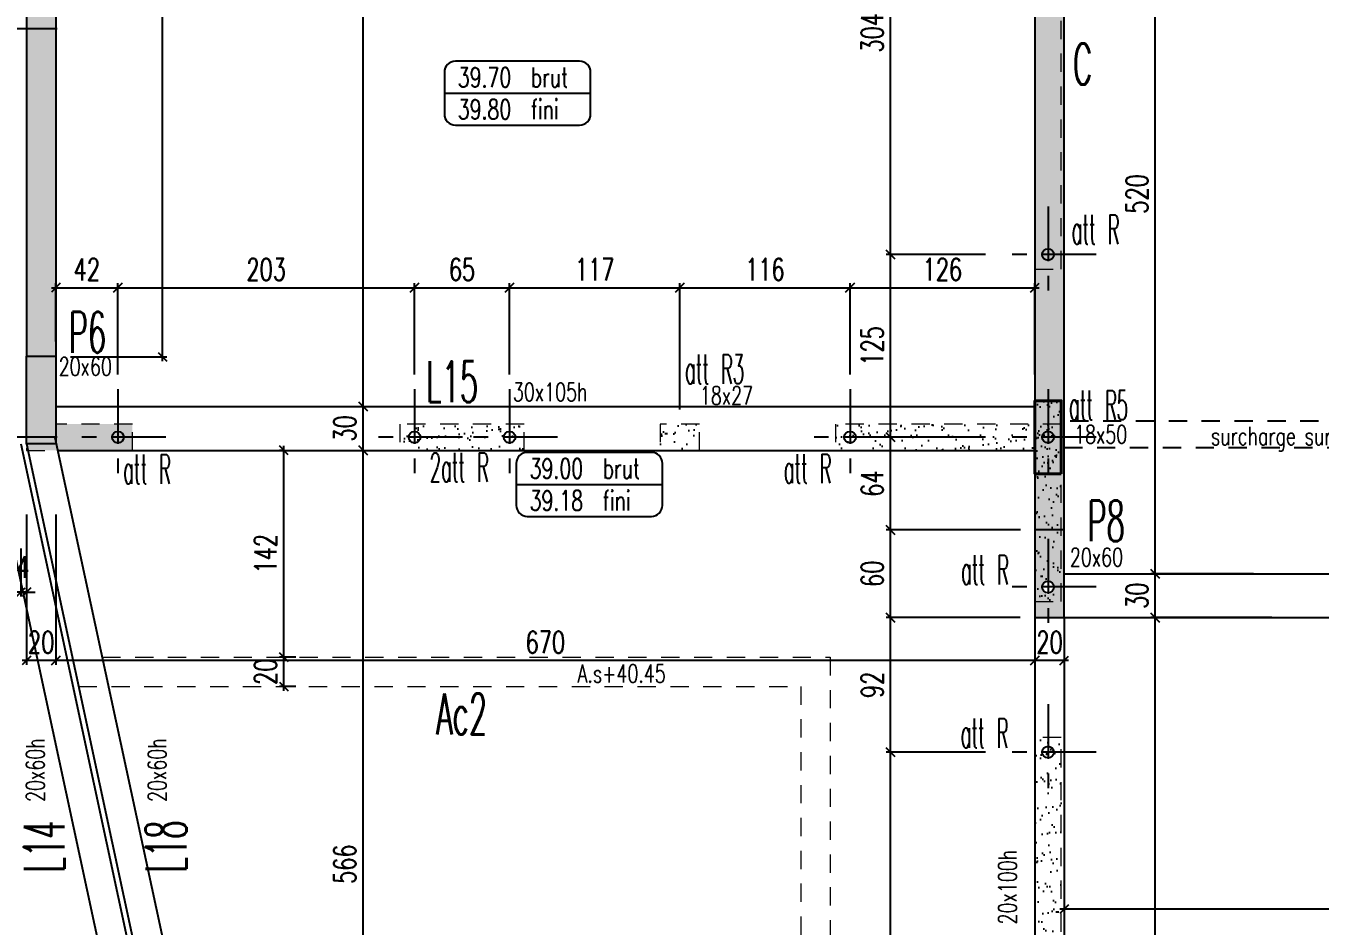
# Model space of a CAD drawing. Extents: x 308 to 437, y -199 to -146.
# Drawn here: x 346.13 to 354.99, y -170.46 to -164.3 of the extents above; entities that cross this region are included whole.
import ezdxf

# ---------------------------------------------------------------- set-up
doc = ezdxf.new("R2010")
doc.units = 0
doc.header["$LTSCALE"] = 0.5
doc.header["$MEASUREMENT"] = 0
for name, pattern in [('AXES2', [1.125, 0.75, -0.125, 0.125, -0.125]), ('CACHE', [0.375, 0.25, -0.125]), ('DISCONTINU2', [0.375, 0.25, -0.125])]:
    doc.linetypes.add(name, pattern=pattern)
doc.layers.get('DEFPOINTS').update_dxf_attribs({"linetype": 'CONTINUOUS'})
for name, color, linetype in [('AXES', 6, 'AXES2'), ('COTATION', 7, 'CONTINUOUS'), ('HABILLAGE', 7, 'CONTINUOUS'), ('MURS', 3, 'CONTINUOUS'), ('POCHAGE', 254, 'CONTINUOUS'), ('POTEAUX', 1, 'CONTINUOUS'), ('POUTRES', 2, 'CONTINUOUS'), ('RAID', 1, 'CONTINUOUS'), ('RDC', 7, 'DISCONTINU2'), ('REPERAGE', 4, 'CONTINUOUS'), ('REPERE-CHAI', 4, 'CONTINUOUS'), ('REPERE-POT', 4, 'CONTINUOUS'), ('REPERE-POUT', 4, 'CONTINUOUS'), ('REPERE-RAID', 4, 'CONTINUOUS'), ('TPFI cloisonsSAAD', 4, 'CONTINUOUS')]:
    doc.layers.add(name, color=color, linetype=linetype)
doc.layers.add('TPFI poteaux', color=1, linetype='CONTINUOUS', lineweight=40)
doc.styles.add('ROMANS8', font='romans.shx', dxfattribs={"width": 0.7})
doc.styles.get("Standard").update_dxf_attribs({"font": 'txt.shx'})
doc.dimstyles.new('COT50 cm', dxfattribs={"dimtxt": 0.15, "dimasz": 0.06, "dimexe": 0.03, "dimexo": 0.1, "dimgap": 0.05, "dimtad": 1, "dimdec": 0, "dimlfac": 100, "dimzin": 0, "dimdsep": 46, "dimtxsty": 'ROMANS8', "dimblk1": 'OBLIQUE', "dimblk2": 'OBLIQUE', "dimsah": 1, "dimcen": 0.03, "dimdle": 0.03, "dimclrt": 1, "dimadec": 0, "dimazin": 0, "dimtfac": 1, "dimtdec": 0, "dimtmove": 0, "dimatfit": 3, "dimfxl": 0, "dimtolj": 1, "dimtzin": 0, "dimlwd": -1, "dimlwe": -1, "dimarcsym": 0})
pattern_1 = [(37.5, (-513.79323, 160.44126), (-0.004409535, 0.134877664), [0, -0.1064, 0, -0.119, 0, -0.11375]), (7.5, (-513.79323, 160.44126), (0.12388437, 0.197550225), [0, -0.0574, 0, -0.0959, 0, -0.03675]), (327.5, (-513.87933, 160.44126), (0.21798993, 0.000396134), [0, -0.035, 0, -0.126, 0, -0.1645]), (317.5, (-513.87933, 160.44126), (0.21042886, 0.06143729), [0, -0.0175, 0, -0.0826, 0, -0.0945])]

# ---------------------------------------------------------------- blocks, each defined once
blk = doc.blocks.new('139')
at = {"layer": 'HABILLAGE', "color": 7}
blk.add_line((-0.665, 0), (0.665, 0), dxfattribs=at)
at = {"layer": 'HABILLAGE'}
blk.add_lwpolyline([(-0.565, -0.291), (0.565, -0.291, 0.414214), (0.665, -0.191), (0.665, 0.191, 0.414214), (0.565, 0.291), (-0.565, 0.291, 0.414214), (-0.665, 0.191), (-0.665, -0.191, 0.414214)], format="xyb", close=True, dxfattribs=at)
at = {"layer": 'HABILLAGE', "color": 1, "width": 0.7}
for s, p in [('brut', (0.121, 0.054)), ('fini', (0.121, -0.237))]:
    blk.add_text(s, height=0.18, dxfattribs=at).set_placement(p)
for tag, p in [('NIVBRUT', (-0.543, 0.054)), ('NIVFINI', (-0.543, -0.237))]:
    blk.add_attdef(tag, p, '', height=0.18, dxfattribs=at)
blk = doc.blocks.new('_Oblique')
at = {"layer": 'COTATION', "color": 0, "lineweight": -2}
blk.add_line((-0.5, -0.5), (0.5, 0.5), dxfattribs=at)
blk = doc.blocks.new('*D1017')
at = {"layer": 'COTATION', "color": 0, "transparency": 16777216}
for p, q in [((348.4389, -172.901), (348.4389, -167.1763)), ((347.6176, -167.2063), (348.4689, -167.2063)), ((347.714, -172.871), (348.4689, -172.871))]:
    blk.add_line(p, q, dxfattribs=at)
at = {"layer": 'DEFPOINTS', "color": 0, "transparency": 16777216}
for p in [(347.5176, -167.2063), (348.4389, -167.2063), (347.614, -172.871)]:
    blk.add_point(p, dxfattribs=at)
at = {"layer": 'COTATION', "color": 0, "transparency": 16777216, "xscale": 0.06, "yscale": 0.06, "zscale": 0.06}
for p, rotation in [((348.4389, -167.2063), 90), ((348.4389, -172.871), 270)]:
    blk.add_blockref('_Oblique', p, dxfattribs=dict(at, rotation=rotation))
at = {"layer": 'COTATION', "color": 1, "transparency": 16777216, "insert": (348.3139, -170.0387), "char_height": 0.15, "attachment_point": 5, "rotation": 90, "style": 'ROMANS8'}
blk.add_mtext('\\A1;566', dxfattribs=at)
blk = doc.blocks.new('*D1018')
at = {"layer": 'COTATION', "color": 0, "transparency": 16777216}
for p, q in [((347.6176, -166.9063), (348.4689, -166.9063)), ((348.4389, -167.2363), (348.4389, -166.8763)), ((347.6176, -167.2063), (348.4689, -167.2063))]:
    blk.add_line(p, q, dxfattribs=at)
at = {"layer": 'DEFPOINTS', "color": 0, "transparency": 16777216}
for p in [(347.5176, -166.9063), (348.4389, -166.9063), (347.5176, -167.2063)]:
    blk.add_point(p, dxfattribs=at)
at = {"layer": 'COTATION', "color": 0, "transparency": 16777216, "xscale": 0.06, "yscale": 0.06, "zscale": 0.06}
for p, rotation in [((348.4389, -166.9063), 90), ((348.4389, -167.2063), 270)]:
    blk.add_blockref('_Oblique', p, dxfattribs=dict(at, rotation=rotation))
at = {"layer": 'COTATION', "color": 1, "transparency": 16777216, "insert": (348.3139, -167.0563), "char_height": 0.15, "attachment_point": 5, "rotation": 90, "style": 'ROMANS8'}
blk.add_mtext('\\A1;30', dxfattribs=at)
blk = doc.blocks.new('*D1019')
at = {"layer": 'COTATION', "color": 0, "transparency": 16777216}
for p, q in [((348.4389, -166.9363), (348.4389, -160.6113)), ((348.4389, -160.6413), (348.4689, -160.6413)), ((347.6176, -166.9063), (348.4689, -166.9063))]:
    blk.add_line(p, q, dxfattribs=at)
at = {"layer": 'DEFPOINTS', "color": 0, "transparency": 16777216}
for p in [(348.3909, -160.6413), (348.4389, -160.6413), (347.5176, -166.9063)]:
    blk.add_point(p, dxfattribs=at)
at = {"layer": 'COTATION', "color": 0, "transparency": 16777216, "xscale": 0.06, "yscale": 0.06, "zscale": 0.06}
for p, rotation in [((348.4389, -160.6413), 90), ((348.4389, -166.9063), 270)]:
    blk.add_blockref('_Oblique', p, dxfattribs=dict(at, rotation=rotation))
at = {"layer": 'COTATION', "color": 1, "transparency": 16777216, "insert": (348.3139, -163.7738), "char_height": 0.15, "attachment_point": 5, "rotation": 90, "style": 'ROMANS8'}
blk.add_mtext('\\A1;627', dxfattribs=at)
blk = doc.blocks.new('*D1032')
at = {"layer": 'COTATION', "color": 0, "transparency": 16777216}
for p, q in [((352.048, -172.2313), (352.048, -169.2413)), ((352.697, -169.2713), (352.018, -169.2713)), ((352.697, -172.2013), (352.018, -172.2013))]:
    blk.add_line(p, q, dxfattribs=at)
at = {"layer": 'DEFPOINTS', "color": 0, "transparency": 16777216}
for p in [(352.048, -169.2713), (352.797, -169.2713), (352.797, -172.2013)]:
    blk.add_point(p, dxfattribs=at)
at = {"layer": 'COTATION', "color": 0, "transparency": 16777216, "xscale": 0.06, "yscale": 0.06, "zscale": 0.06}
for p, rotation in [((352.048, -169.2713), 90), ((352.048, -172.2013), 270)]:
    blk.add_blockref('_Oblique', p, dxfattribs=dict(at, rotation=rotation))
at = {"layer": 'COTATION', "color": 1, "transparency": 16777216, "insert": (351.923, -170.7363), "char_height": 0.15, "attachment_point": 5, "rotation": 90, "style": 'ROMANS8'}
blk.add_mtext('\\A1;293', dxfattribs=at)
blk = doc.blocks.new('*D1033')
at = {"layer": 'COTATION', "color": 0, "transparency": 16777216}
for p, q in [((352.9359, -168.3513), (352.018, -168.3513)), ((352.048, -169.3013), (352.048, -168.3213)), ((352.697, -169.2713), (352.018, -169.2713))]:
    blk.add_line(p, q, dxfattribs=at)
at = {"layer": 'DEFPOINTS', "color": 0, "transparency": 16777216}
for p in [(352.048, -168.3513), (353.0359, -168.3513), (352.797, -169.2713)]:
    blk.add_point(p, dxfattribs=at)
at = {"layer": 'COTATION', "color": 0, "transparency": 16777216, "xscale": 0.06, "yscale": 0.06, "zscale": 0.06}
for p, rotation in [((352.048, -168.3513), 90), ((352.048, -169.2713), 270)]:
    blk.add_blockref('_Oblique', p, dxfattribs=dict(at, rotation=rotation))
at = {"layer": 'COTATION', "color": 1, "transparency": 16777216, "insert": (351.923, -168.8113), "char_height": 0.15, "attachment_point": 5, "rotation": 90, "style": 'ROMANS8'}
blk.add_mtext('\\A1;92', dxfattribs=at)
blk = doc.blocks.new('*D1034')
at = {"layer": 'COTATION', "color": 0, "transparency": 16777216}
for p, q in [((352.048, -168.3813), (352.048, -167.7214)), ((352.9364, -167.7514), (352.018, -167.7514)), ((352.9359, -168.3513), (352.018, -168.3513))]:
    blk.add_line(p, q, dxfattribs=at)
at = {"layer": 'DEFPOINTS', "color": 0, "transparency": 16777216}
for p in [(352.048, -167.7514), (353.0364, -167.7514), (353.0359, -168.3513)]:
    blk.add_point(p, dxfattribs=at)
at = {"layer": 'COTATION', "color": 0, "transparency": 16777216, "xscale": 0.06, "yscale": 0.06, "zscale": 0.06}
for p, rotation in [((352.048, -167.7514), 90), ((352.048, -168.3513), 270)]:
    blk.add_blockref('_Oblique', p, dxfattribs=dict(at, rotation=rotation))
at = {"layer": 'COTATION', "color": 1, "transparency": 16777216, "insert": (351.923, -168.0513), "char_height": 0.15, "attachment_point": 5, "rotation": 90, "style": 'ROMANS8'}
blk.add_mtext('\\A1;60', dxfattribs=at)
blk = doc.blocks.new('*D1035')
at = {"layer": 'COTATION', "color": 0, "transparency": 16777216}
for p, q in [((352.697, -167.1163), (352.018, -167.1163)), ((352.048, -167.7814), (352.048, -167.0863)), ((352.9364, -167.7514), (352.018, -167.7514))]:
    blk.add_line(p, q, dxfattribs=at)
at = {"layer": 'DEFPOINTS', "color": 0, "transparency": 16777216}
for p in [(352.048, -167.1163), (352.797, -167.1163), (353.0364, -167.7514)]:
    blk.add_point(p, dxfattribs=at)
at = {"layer": 'COTATION', "color": 0, "transparency": 16777216, "xscale": 0.06, "yscale": 0.06, "zscale": 0.06}
for p, rotation in [((352.048, -167.1163), 90), ((352.048, -167.7514), 270)]:
    blk.add_blockref('_Oblique', p, dxfattribs=dict(at, rotation=rotation))
at = {"layer": 'COTATION', "color": 1, "transparency": 16777216, "insert": (351.923, -167.4338), "char_height": 0.15, "attachment_point": 5, "rotation": 90, "style": 'ROMANS8'}
blk.add_mtext('\\A1;64', dxfattribs=at)
blk = doc.blocks.new('*D1036')
at = {"layer": 'COTATION', "color": 0, "transparency": 16777216}
for p, q in [((352.697, -165.8663), (352.018, -165.8663)), ((352.048, -167.1463), (352.048, -165.8363)), ((352.697, -167.1163), (352.018, -167.1163))]:
    blk.add_line(p, q, dxfattribs=at)
at = {"layer": 'DEFPOINTS', "color": 0, "transparency": 16777216}
for p in [(352.048, -165.8663), (352.797, -165.8663), (352.797, -167.1163)]:
    blk.add_point(p, dxfattribs=at)
at = {"layer": 'COTATION', "color": 0, "transparency": 16777216, "xscale": 0.06, "yscale": 0.06, "zscale": 0.06}
for p, rotation in [((352.048, -165.8663), 90), ((352.048, -167.1163), 270)]:
    blk.add_blockref('_Oblique', p, dxfattribs=dict(at, rotation=rotation))
at = {"layer": 'COTATION', "color": 1, "transparency": 16777216, "insert": (351.923, -166.4913), "char_height": 0.15, "attachment_point": 5, "rotation": 90, "style": 'ROMANS8'}
blk.add_mtext('\\A1;125', dxfattribs=at)
blk = doc.blocks.new('*D1037')
at = {"layer": 'COTATION', "color": 0, "transparency": 16777216}
for p, q in [((352.5659, -162.8313), (352.018, -162.8313)), ((352.048, -165.8963), (352.048, -162.8013)), ((352.697, -165.8663), (352.018, -165.8663))]:
    blk.add_line(p, q, dxfattribs=at)
at = {"layer": 'DEFPOINTS', "color": 0, "transparency": 16777216}
for p in [(352.048, -162.8313), (352.6659, -162.8313), (352.797, -165.8663)]:
    blk.add_point(p, dxfattribs=at)
at = {"layer": 'COTATION', "color": 0, "transparency": 16777216, "xscale": 0.06, "yscale": 0.06, "zscale": 0.06}
for p, rotation in [((352.048, -162.8313), 90), ((352.048, -165.8663), 270)]:
    blk.add_blockref('_Oblique', p, dxfattribs=dict(at, rotation=rotation))
at = {"layer": 'COTATION', "color": 1, "transparency": 16777216, "insert": (351.923, -164.3488), "char_height": 0.15, "attachment_point": 5, "rotation": 90, "style": 'ROMANS8'}
blk.add_mtext('\\A1;304', dxfattribs=at)
blk = doc.blocks.new('*D1046')
at = {"layer": 'COTATION', "color": 0, "transparency": 16777216}
for p, q in [((354.6579, -168.3513), (353.8295, -168.3513)), ((353.8595, -174.2623), (353.8595, -168.3213)), ((354.5281, -174.2323), (353.8295, -174.2323))]:
    blk.add_line(p, q, dxfattribs=at)
at = {"layer": 'DEFPOINTS', "color": 0, "transparency": 16777216}
for p in [(353.8595, -168.3513), (354.7579, -168.3513), (354.6281, -174.2323)]:
    blk.add_point(p, dxfattribs=at)
at = {"layer": 'COTATION', "color": 0, "transparency": 16777216, "xscale": 0.06, "yscale": 0.06, "zscale": 0.06}
for p, rotation in [((353.8595, -168.3513), 90), ((353.8595, -174.2323), 270)]:
    blk.add_blockref('_Oblique', p, dxfattribs=dict(at, rotation=rotation))
at = {"layer": 'COTATION', "color": 1, "transparency": 16777216, "insert": (353.7345, -171.2918), "char_height": 0.15, "attachment_point": 5, "rotation": 90, "style": 'ROMANS8'}
blk.add_mtext('\\A1;588', dxfattribs=at)
blk = doc.blocks.new('*D1047')
at = {"layer": 'COTATION', "color": 0, "transparency": 16777216}
for p, q in [((354.5321, -168.0513), (353.8295, -168.0513)), ((353.8595, -168.3813), (353.8595, -168.0213)), ((354.6579, -168.3513), (353.8295, -168.3513))]:
    blk.add_line(p, q, dxfattribs=at)
at = {"layer": 'DEFPOINTS', "color": 0, "transparency": 16777216}
for p in [(353.8595, -168.0513), (354.6321, -168.0513), (354.7579, -168.3513)]:
    blk.add_point(p, dxfattribs=at)
at = {"layer": 'COTATION', "color": 0, "transparency": 16777216, "xscale": 0.06, "yscale": 0.06, "zscale": 0.06}
for p, rotation in [((353.8595, -168.0513), 90), ((353.8595, -168.3513), 270)]:
    blk.add_blockref('_Oblique', p, dxfattribs=dict(at, rotation=rotation))
at = {"layer": 'COTATION', "color": 1, "transparency": 16777216, "insert": (353.7345, -168.2013), "char_height": 0.15, "attachment_point": 5, "rotation": 90, "style": 'ROMANS8'}
blk.add_mtext('\\A1;30', dxfattribs=at)
blk = doc.blocks.new('*D1048')
at = {"layer": 'COTATION', "color": 0, "transparency": 16777216}
for p, q in [((354.0201, -162.8513), (353.8295, -162.8513)), ((353.8595, -168.0813), (353.8595, -162.8213)), ((354.5321, -168.0513), (353.8295, -168.0513))]:
    blk.add_line(p, q, dxfattribs=at)
at = {"layer": 'DEFPOINTS', "color": 0, "transparency": 16777216}
for p in [(353.8595, -162.8513), (354.1201, -162.8513), (354.6321, -168.0513)]:
    blk.add_point(p, dxfattribs=at)
at = {"layer": 'COTATION', "color": 0, "transparency": 16777216, "xscale": 0.06, "yscale": 0.06, "zscale": 0.06}
for p, rotation in [((353.8595, -162.8513), 90), ((353.8595, -168.0513), 270)]:
    blk.add_blockref('_Oblique', p, dxfattribs=dict(at, rotation=rotation))
at = {"layer": 'COTATION', "color": 1, "transparency": 16777216, "insert": (353.7345, -165.4513), "char_height": 0.15, "attachment_point": 5, "rotation": 90, "style": 'ROMANS8'}
blk.add_mtext('\\A1;520', dxfattribs=at)
blk = doc.blocks.new('*D1361')
at = {"layer": 'COTATION', "color": 0, "transparency": 16777216}
for p, q in [((353.236, -169.346), (353.236, -170.376)), ((359.1159, -169.346), (359.1159, -170.376)), ((359.1459, -170.346), (353.206, -170.346))]:
    blk.add_line(p, q, dxfattribs=at)
at = {"layer": 'DEFPOINTS', "color": 0, "transparency": 16777216}
for p in [(359.1159, -168.3513), (353.236, -168.9979), (353.236, -170.346)]:
    blk.add_point(p, dxfattribs=at)
at = {"layer": 'COTATION', "color": 0, "transparency": 16777216, "xscale": 0.06, "yscale": 0.06, "zscale": 0.06, "rotation": 180}
blk.add_blockref('_Oblique', (353.236, -170.346), dxfattribs=at)
at = {"layer": 'COTATION', "color": 0, "transparency": 16777216, "xscale": 0.06, "yscale": 0.06, "zscale": 0.06}
blk.add_blockref('_Oblique', (359.1159, -170.346), dxfattribs=at)
at = {"layer": 'COTATION', "color": 1, "transparency": 16777216, "insert": (356.1759, -170.221), "char_height": 0.15, "attachment_point": 5, "style": 'ROMANS8'}
blk.add_mtext('\\A1;588', dxfattribs=at)
blk = doc.blocks.new('*D1366')
at = {"layer": 'COTATION', "color": 0, "transparency": 16777216}
for p, q in [((353.0359, -168.4513), (353.0359, -168.6749)), ((353.2362, -168.4513), (353.2362, -168.6749)), ((353.2662, -168.6449), (353.0059, -168.6449))]:
    blk.add_line(p, q, dxfattribs=at)
at = {"layer": 'DEFPOINTS', "color": 0, "transparency": 16777216}
for p in [(353.0359, -168.3513), (353.2362, -168.3513), (353.0359, -168.6449)]:
    blk.add_point(p, dxfattribs=at)
at = {"layer": 'COTATION', "color": 0, "transparency": 16777216, "xscale": 0.06, "yscale": 0.06, "zscale": 0.06, "rotation": 180}
blk.add_blockref('_Oblique', (353.0359, -168.6449), dxfattribs=at)
at = {"layer": 'COTATION', "color": 0, "transparency": 16777216, "xscale": 0.06, "yscale": 0.06, "zscale": 0.06}
blk.add_blockref('_Oblique', (353.2362, -168.6449), dxfattribs=at)
at = {"layer": 'COTATION', "color": 1, "transparency": 16777216, "insert": (353.136, -168.5199), "char_height": 0.15, "attachment_point": 5, "style": 'ROMANS8'}
blk.add_mtext('\\A1;20', dxfattribs=at)
blk = doc.blocks.new('*D1367')
at = {"layer": 'COTATION', "color": 0, "transparency": 16777216}
for p, q in [((346.3362, -168.3449), (346.3362, -168.6749)), ((353.0359, -168.4513), (353.0359, -168.6749)), ((353.0659, -168.6449), (346.3062, -168.6449))]:
    blk.add_line(p, q, dxfattribs=at)
at = {"layer": 'DEFPOINTS', "color": 0, "transparency": 16777216}
for p in [(346.3362, -167.1613), (353.0359, -168.3513), (346.3362, -168.6449)]:
    blk.add_point(p, dxfattribs=at)
at = {"layer": 'COTATION', "color": 0, "transparency": 16777216, "xscale": 0.06, "yscale": 0.06, "zscale": 0.06, "rotation": 180}
blk.add_blockref('_Oblique', (346.3362, -168.6449), dxfattribs=at)
at = {"layer": 'COTATION', "color": 0, "transparency": 16777216, "xscale": 0.06, "yscale": 0.06, "zscale": 0.06}
blk.add_blockref('_Oblique', (353.0359, -168.6449), dxfattribs=at)
at = {"layer": 'COTATION', "color": 1, "transparency": 16777216, "insert": (349.686, -168.5199), "char_height": 0.15, "attachment_point": 5, "style": 'ROMANS8'}
blk.add_mtext('\\A1;670', dxfattribs=at)
blk = doc.blocks.new('*D1368')
at = {"layer": 'COTATION', "color": 0, "transparency": 16777216}
for p, q in [((346.1359, -167.6449), (346.1359, -168.6749)), ((346.3362, -167.6449), (346.3362, -168.6749)), ((346.3662, -168.6449), (346.1059, -168.6449))]:
    blk.add_line(p, q, dxfattribs=at)
at = {"layer": 'DEFPOINTS', "color": 0, "transparency": 16777216}
for p in [(346.1359, -167.1613), (346.3362, -167.1613), (346.1359, -168.6449)]:
    blk.add_point(p, dxfattribs=at)
at = {"layer": 'COTATION', "color": 0, "transparency": 16777216, "xscale": 0.06, "yscale": 0.06, "zscale": 0.06, "rotation": 180}
blk.add_blockref('_Oblique', (346.1359, -168.6449), dxfattribs=at)
at = {"layer": 'COTATION', "color": 0, "transparency": 16777216, "xscale": 0.06, "yscale": 0.06, "zscale": 0.06}
blk.add_blockref('_Oblique', (346.3362, -168.6449), dxfattribs=at)
at = {"layer": 'COTATION', "color": 1, "transparency": 16777216, "insert": (346.236, -168.5199), "char_height": 0.15, "attachment_point": 5, "style": 'ROMANS8'}
blk.add_mtext('\\A1;20', dxfattribs=at)
blk = doc.blocks.new('*D1369')
at = {"layer": 'COTATION', "color": 0, "transparency": 16777216}
for p, q in [((346.0962, -167.8771), (346.0962, -168.2071)), ((346.1359, -167.8771), (346.1359, -168.2071)), ((346.0962, -168.1771), (346.0362, -168.1771)), ((346.1359, -168.1771), (346.0962, -168.1771)), ((346.1359, -168.1771), (346.1959, -168.1771))]:
    blk.add_line(p, q, dxfattribs=at)
at = {"layer": 'DEFPOINTS', "color": 0, "transparency": 16777216}
for p in [(346.0962, -166.6934), (346.1359, -166.6934), (346.0962, -168.1771)]:
    blk.add_point(p, dxfattribs=at)
at = {"layer": 'COTATION', "color": 0, "transparency": 16777216, "xscale": 0.06, "yscale": 0.06, "zscale": 0.06}
blk.add_blockref('_Oblique', (346.0962, -168.1771), dxfattribs=at)
at = {"layer": 'COTATION', "color": 0, "transparency": 16777216, "xscale": 0.06, "yscale": 0.06, "zscale": 0.06, "rotation": 180}
blk.add_blockref('_Oblique', (346.1359, -168.1771), dxfattribs=at)
at = {"layer": 'COTATION', "color": 1, "transparency": 16777216, "insert": (346.1099, -168.0049), "char_height": 0.15, "attachment_point": 5, "style": 'ROMANS8'}
blk.add_mtext('\\A1;4', dxfattribs=at)
blk = doc.blocks.new('*D1499')
at = {"layer": 'COTATION', "color": 0, "transparency": 16777216}
for p, q in [((346.3062, -166.0932), (346.7909, -166.0932)), ((346.3362, -166.4613), (346.3362, -166.0632)), ((346.7609, -166.6874), (346.7609, -166.0632))]:
    blk.add_line(p, q, dxfattribs=at)
at = {"layer": 'DEFPOINTS', "color": 0, "transparency": 16777216}
for p in [(346.7609, -166.0932), (346.3362, -166.5613), (346.7609, -166.7874)]:
    blk.add_point(p, dxfattribs=at)
at = {"layer": 'COTATION', "color": 0, "transparency": 16777216, "xscale": 0.06, "yscale": 0.06, "zscale": 0.06, "rotation": 180}
blk.add_blockref('_Oblique', (346.3362, -166.0932), dxfattribs=at)
at = {"layer": 'COTATION', "color": 0, "transparency": 16777216, "xscale": 0.06, "yscale": 0.06, "zscale": 0.06}
blk.add_blockref('_Oblique', (346.7609, -166.0932), dxfattribs=at)
at = {"layer": 'COTATION', "color": 1, "transparency": 16777216, "insert": (346.5485, -165.9682), "char_height": 0.15, "attachment_point": 5, "style": 'ROMANS8'}
blk.add_mtext('\\A1;42', dxfattribs=at)
blk = doc.blocks.new('*D1500')
at = {"layer": 'COTATION', "color": 0, "transparency": 16777216}
for p, q in [((346.7309, -166.0932), (348.8208, -166.0932)), ((346.7609, -166.6874), (346.7609, -166.0632)), ((348.7908, -166.6874), (348.7908, -166.0632))]:
    blk.add_line(p, q, dxfattribs=at)
at = {"layer": 'DEFPOINTS', "color": 0, "transparency": 16777216}
for p in [(348.7908, -166.0932), (346.7609, -166.7874), (348.7908, -166.7874)]:
    blk.add_point(p, dxfattribs=at)
at = {"layer": 'COTATION', "color": 0, "transparency": 16777216, "xscale": 0.06, "yscale": 0.06, "zscale": 0.06, "rotation": 180}
blk.add_blockref('_Oblique', (346.7609, -166.0932), dxfattribs=at)
at = {"layer": 'COTATION', "color": 0, "transparency": 16777216, "xscale": 0.06, "yscale": 0.06, "zscale": 0.06}
blk.add_blockref('_Oblique', (348.7908, -166.0932), dxfattribs=at)
at = {"layer": 'COTATION', "color": 1, "transparency": 16777216, "insert": (347.7758, -165.9682), "char_height": 0.15, "attachment_point": 5, "style": 'ROMANS8'}
blk.add_mtext('\\A1;203', dxfattribs=at)
blk = doc.blocks.new('*D1501')
at = {"layer": 'COTATION', "color": 0, "transparency": 16777216}
for p, q in [((348.7608, -166.0932), (349.4709, -166.0932)), ((348.7908, -166.6874), (348.7908, -166.0632)), ((349.4409, -166.6874), (349.4409, -166.0632))]:
    blk.add_line(p, q, dxfattribs=at)
at = {"layer": 'DEFPOINTS', "color": 0, "transparency": 16777216}
for p in [(349.4409, -166.0932), (348.7908, -166.7874), (349.4409, -166.7874)]:
    blk.add_point(p, dxfattribs=at)
at = {"layer": 'COTATION', "color": 0, "transparency": 16777216, "xscale": 0.06, "yscale": 0.06, "zscale": 0.06, "rotation": 180}
blk.add_blockref('_Oblique', (348.7908, -166.0932), dxfattribs=at)
at = {"layer": 'COTATION', "color": 0, "transparency": 16777216, "xscale": 0.06, "yscale": 0.06, "zscale": 0.06}
blk.add_blockref('_Oblique', (349.4409, -166.0932), dxfattribs=at)
at = {"layer": 'COTATION', "color": 1, "transparency": 16777216, "insert": (349.1158, -165.9682), "char_height": 0.15, "attachment_point": 5, "style": 'ROMANS8'}
blk.add_mtext('\\A1;65', dxfattribs=at)
blk = doc.blocks.new('*D1502')
at = {"layer": 'COTATION', "color": 0, "transparency": 16777216}
for p, q in [((349.4109, -166.0932), (350.6359, -166.0932)), ((349.4409, -166.6874), (349.4409, -166.0632)), ((350.6059, -166.9263), (350.6059, -166.0632))]:
    blk.add_line(p, q, dxfattribs=at)
at = {"layer": 'DEFPOINTS', "color": 0, "transparency": 16777216}
for p in [(350.6059, -166.0932), (349.4409, -166.7874), (350.6059, -167.0263)]:
    blk.add_point(p, dxfattribs=at)
at = {"layer": 'COTATION', "color": 0, "transparency": 16777216, "xscale": 0.06, "yscale": 0.06, "zscale": 0.06, "rotation": 180}
blk.add_blockref('_Oblique', (349.4409, -166.0932), dxfattribs=at)
at = {"layer": 'COTATION', "color": 0, "transparency": 16777216, "xscale": 0.06, "yscale": 0.06, "zscale": 0.06}
blk.add_blockref('_Oblique', (350.6059, -166.0932), dxfattribs=at)
at = {"layer": 'COTATION', "color": 1, "transparency": 16777216, "insert": (350.0234, -165.9682), "char_height": 0.15, "attachment_point": 5, "style": 'ROMANS8'}
blk.add_mtext('\\A1;117', dxfattribs=at)
blk = doc.blocks.new('*D1503')
at = {"layer": 'COTATION', "color": 0, "transparency": 16777216}
for p, q in [((350.5759, -166.0932), (351.8008, -166.0932)), ((350.6059, -166.9263), (350.6059, -166.0632)), ((351.7708, -166.6874), (351.7708, -166.0632))]:
    blk.add_line(p, q, dxfattribs=at)
at = {"layer": 'DEFPOINTS', "color": 0, "transparency": 16777216}
for p in [(351.7708, -166.0932), (351.7708, -166.7874), (350.6059, -167.0263)]:
    blk.add_point(p, dxfattribs=at)
at = {"layer": 'COTATION', "color": 0, "transparency": 16777216, "xscale": 0.06, "yscale": 0.06, "zscale": 0.06, "rotation": 180}
blk.add_blockref('_Oblique', (350.6059, -166.0932), dxfattribs=at)
at = {"layer": 'COTATION', "color": 0, "transparency": 16777216, "xscale": 0.06, "yscale": 0.06, "zscale": 0.06}
blk.add_blockref('_Oblique', (351.7708, -166.0932), dxfattribs=at)
at = {"layer": 'COTATION', "color": 1, "transparency": 16777216, "insert": (351.1883, -165.9682), "char_height": 0.15, "attachment_point": 5, "style": 'ROMANS8'}
blk.add_mtext('\\A1;116', dxfattribs=at)
blk = doc.blocks.new('*D1504')
at = {"layer": 'COTATION', "color": 0, "transparency": 16777216}
for p, q in [((351.7408, -166.0932), (353.0657, -166.0932)), ((351.7708, -166.6874), (351.7708, -166.0632)), ((353.0357, -166.6875), (353.0357, -166.0632))]:
    blk.add_line(p, q, dxfattribs=at)
at = {"layer": 'DEFPOINTS', "color": 0, "transparency": 16777216}
for p in [(353.0357, -166.0932), (351.7708, -166.7874), (353.0357, -166.7875)]:
    blk.add_point(p, dxfattribs=at)
at = {"layer": 'COTATION', "color": 0, "transparency": 16777216, "xscale": 0.06, "yscale": 0.06, "zscale": 0.06, "rotation": 180}
blk.add_blockref('_Oblique', (351.7708, -166.0932), dxfattribs=at)
at = {"layer": 'COTATION', "color": 0, "transparency": 16777216, "xscale": 0.06, "yscale": 0.06, "zscale": 0.06}
blk.add_blockref('_Oblique', (353.0357, -166.0932), dxfattribs=at)
at = {"layer": 'COTATION', "color": 1, "transparency": 16777216, "insert": (352.4032, -165.9682), "char_height": 0.15, "attachment_point": 5, "style": 'ROMANS8'}
blk.add_mtext('\\A1;126', dxfattribs=at)
blk = doc.blocks.new('*D1600')
at = {"layer": 'COTATION', "color": 0, "transparency": 16777216}
for p, q in [((346.336, -161.0413), (347.0955, -161.0413)), ((347.0655, -166.5957), (347.0655, -161.0113)), ((346.4362, -166.5657), (347.0955, -166.5657))]:
    blk.add_line(p, q, dxfattribs=at)
at = {"layer": 'DEFPOINTS', "color": 0, "transparency": 16777216}
for p in [(346.236, -161.0413), (347.0655, -161.0413), (346.3362, -166.5657)]:
    blk.add_point(p, dxfattribs=at)
at = {"layer": 'COTATION', "color": 0, "transparency": 16777216, "xscale": 0.06, "yscale": 0.06, "zscale": 0.06}
for p, rotation in [((347.0655, -161.0413), 90), ((347.0655, -166.5657), 270)]:
    blk.add_blockref('_Oblique', p, dxfattribs=dict(at, rotation=rotation))
at = {"layer": 'COTATION', "color": 1, "transparency": 16777216, "insert": (346.9405, -163.8035), "char_height": 0.15, "attachment_point": 5, "rotation": 90, "style": 'ROMANS8'}
blk.add_mtext('\\A1;552', dxfattribs=at)
blk = doc.blocks.new('A$C6B096A38')
at = {"layer": 'POCHAGE'}
h = blk.add_hatch(dxfattribs=at)
h.set_pattern_fill('AR-SAND', color=0, scale=0.07)
h.set_pattern_definition(pattern_1)
h.paths.add_polyline_path([(0.24, -0.18), (0.58, -0.18), (0.58, 0), (0.04, 0), (0.04, -6.765), (0.765, -6.765), (0.765, -6.585), (0.24, -6.585)])
h = blk.add_hatch(dxfattribs=at)
h.set_pattern_fill('AR-SAND', color=0, scale=0.07)
h.set_pattern_definition(pattern_1)
h.paths.add_polyline_path([(7.12, -2.39), (8.42, -2.39), (8.42, -2.21), (6.75, -2.21), (6.75, 0), (1.58, 0), (1.58, -0.18), (6.57, -0.18), (6.57, -2.39), (6.94, -2.39), (6.94, -5.525), (7.12, -5.525)])
h = blk.add_hatch(dxfattribs=at)
h.set_pattern_fill('AR-SAND', color=0, scale=0.07)
h.set_pattern_definition(pattern_1)
h.paths.add_polyline_path([(3.445, -6.585), (2.595, -6.585), (2.595, -6.765), (3.445, -6.765)])
h = blk.add_hatch(dxfattribs=at)
h.set_pattern_fill('AR-SAND', color=0, scale=0.07)
h.set_pattern_definition(pattern_1)
h.paths.add_polyline_path([(4.645, -6.585), (4.375, -6.585), (4.375, -6.765), (4.645, -6.765)])
h = blk.add_hatch(dxfattribs=at)
h.set_pattern_fill('AR-SAND', color=0, scale=0.07)
h.set_pattern_definition(pattern_1)
h.paths.add_polyline_path([(7.12, -6.585), (5.575, -6.585), (5.575, -6.765), (6.94, -6.765), (6.94, -7.8), (7.12, -7.8)])
h = blk.add_hatch(dxfattribs=at)
h.set_pattern_fill('AR-SAND', color=0, scale=0.07)
h.set_pattern_definition(pattern_1)
h.paths.add_polyline_path([(7.12, -8.73), (6.94, -8.73), (6.94, -11.86), (7.12, -11.86)])
at = {"layer": 'AXES', "color": 1}
for p, q in [((0.2488, -3.8807), (-0.409, -3.8807)), ((7.03, -5.0961), (7.03, -5.7539)), ((7.3589, -5.425), (6.7011, -5.425)), ((0.665, -6.3461), (0.665, -7.0039)), ((2.6949, -6.3461), (2.6949, -7.0039)), ((3.345, -6.3461), (3.345, -7.0039)), ((5.6749, -6.3461), (5.6749, -7.0039)), ((7.03, -6.3461), (7.03, -7.0039)), ((0.2488, -6.675), (-0.409, -6.675)), ((0.9939, -6.675), (0.3361, -6.675)), ((3.0238, -6.675), (2.3661, -6.675)), ((3.6739, -6.675), (3.0161, -6.675)), ((6.0038, -6.675), (5.3461, -6.675)), ((7.3589, -6.675), (6.7011, -6.675)), ((7.03, -7.3711), (7.03, -8.0289)), ((7.3589, -7.7), (6.7011, -7.7)), ((7.03, -8.5011), (7.03, -9.1589)), ((7.3589, -8.83), (6.7011, -8.83))]:
    blk.add_line(p, q, dxfattribs=at)
at = {"layer": 'RAID'}
for centre in [(7.03, -5.425), (0.665, -6.675), (2.6949, -6.675), (3.345, -6.675), (5.6749, -6.675), (7.03, -6.675), (7.03, -7.7), (7.03, -8.83)]:
    blk.add_circle(centre, 0.04, dxfattribs=at)
at = {"layer": 'RDC', "linetype": 'CACHE', "lineweight": 15}
for points in [[(0.24, -6.585), (0.24, -0.18), (0.58, -0.18), (0.58, 0), (0.04, 0), (0.04, -6.765), (0.765, -6.765), (0.765, -6.585)], [(7.12, -5.525), (7.12, -2.39), (8.42, -2.39), (8.42, -2.21), (6.75, -2.21), (6.75, 0), (1.58, 0), (1.58, -0.18), (6.57, -0.18), (6.57, -2.39), (6.94, -2.39), (6.94, -5.525)], [(2.595, -6.585), (2.595, -6.765), (3.445, -6.765), (3.445, -6.585)], [(7.12, -7.8), (7.12, -6.585), (5.575, -6.585), (5.575, -6.765), (6.94, -6.765), (6.94, -7.8)], [(7.12, -11.86), (7.12, -8.73), (6.94, -8.73), (6.94, -11.86)]]:
    blk.add_lwpolyline(points, close=True, dxfattribs=at)
at = {"layer": 'RDC', "color": 1, "linetype": 'CACHE', "lineweight": 15}
blk.add_lwpolyline([(4.375, -6.585), (4.375, -6.765), (4.645, -6.765), (4.645, -6.585)], close=True, dxfattribs=at)
blk = doc.blocks.new('*D1658')
at = {"layer": 'COTATION', "color": 0, "transparency": 16777216}
for p, q in [((347.9783, -168.6219), (347.8659, -168.6219)), ((347.8959, -168.8519), (347.8959, -168.5919)), ((347.9783, -168.8219), (347.8659, -168.8219))]:
    blk.add_line(p, q, dxfattribs=at)
at = {"layer": 'DEFPOINTS', "color": 0, "transparency": 16777216}
for p in [(347.8959, -168.6219), (348.0783, -168.6219), (348.0783, -168.8219)]:
    blk.add_point(p, dxfattribs=at)
at = {"layer": 'COTATION', "color": 0, "transparency": 16777216, "xscale": 0.06, "yscale": 0.06, "zscale": 0.06}
for p, rotation in [((347.8959, -168.6219), 90), ((347.8959, -168.8219), 270)]:
    blk.add_blockref('_Oblique', p, dxfattribs=dict(at, rotation=rotation))
at = {"layer": 'COTATION', "color": 1, "transparency": 16777216, "insert": (347.7709, -168.7219), "char_height": 0.15, "attachment_point": 5, "rotation": 90, "style": 'ROMANS8'}
blk.add_mtext('\\A1;20', dxfattribs=at)
blk = doc.blocks.new('*D1659')
at = {"layer": 'COTATION', "color": 0, "transparency": 16777216}
for p, q in [((347.8959, -168.6519), (347.8959, -167.1763)), ((347.8959, -167.2063), (347.8659, -167.2063)), ((347.9783, -168.6219), (347.8659, -168.6219))]:
    blk.add_line(p, q, dxfattribs=at)
at = {"layer": 'DEFPOINTS', "color": 0, "transparency": 16777216}
for p in [(347.8959, -167.2063), (347.8959, -167.2063), (348.0783, -168.6219)]:
    blk.add_point(p, dxfattribs=at)
at = {"layer": 'COTATION', "color": 0, "transparency": 16777216, "xscale": 0.06, "yscale": 0.06, "zscale": 0.06}
for p, rotation in [((347.8959, -167.2063), 90), ((347.8959, -168.6219), 270)]:
    blk.add_blockref('_Oblique', p, dxfattribs=dict(at, rotation=rotation))
at = {"layer": 'COTATION', "color": 1, "transparency": 16777216, "insert": (347.7709, -167.9141), "char_height": 0.15, "attachment_point": 5, "rotation": 90, "style": 'ROMANS8'}
blk.add_mtext('\\A1;142', dxfattribs=at)

msp = doc.modelspace()

# ---------------------------------------------------------------- hatches: boundary and pattern name
at = {"layer": 'POCHAGE'}
msp.add_hatch(color=256, dxfattribs=at).paths.add_polyline_path([(374.873, -162.8514), (374.873, -169.1709), (373.5228, -169.1709), (373.5228, -167.6074), (373.3423, -167.6074), (373.3428, -169.171), (372.898, -169.1709), (372.898, -169.3513), (375.033, -169.3512), (375.033, -162.6513), (353.2359, -162.6513), (353.2359, -160.4413), (346.1362, -160.4413), (346.1362, -160.6413), (353.0362, -160.6413), (353.0355, -167.7513), (353.2362, -167.7513), (353.2362, -162.8513)])
at = {"layer": 'POTEAUX'}
h = msp.add_hatch(color=256, dxfattribs=at)
h.dxf.hatch_style = 1
h.paths.add_polyline_path([(346.3362, -167.1613), (346.1359, -167.1613), (346.1359, -166.5613), (346.3362, -166.5613)])
h = msp.add_hatch(color=256, dxfattribs=at)
h.dxf.hatch_style = 1
h.paths.add_polyline_path([(353.2359, -168.1513), (353.2159, -168.1513), (353.2159, -168.2413), (353.1259, -168.2413), (353.1259, -168.3513), (353.2359, -168.3513)])
h.paths.add_polyline_path([(353.1259, -168.2413), (353.0359, -168.2413), (353.0359, -168.3513), (353.1259, -168.3513)])
h.paths.add_polyline_path([(353.1259, -168.1913, -0.414214), (353.0859, -168.1513), (353.0359, -168.1513), (353.0359, -168.2413), (353.1259, -168.2413)])
h.paths.add_polyline_path([(353.2159, -168.1513), (353.1659, -168.1513, -0.414214), (353.1259, -168.1913), (353.1259, -168.2413), (353.2159, -168.2413)])
h.paths.add_polyline_path([(353.2359, -167.7513), (353.2159, -167.7513), (353.2159, -168.1513), (353.2359, -168.1513)])
h.paths.add_polyline_path([(353.2159, -167.7513), (353.0359, -167.7514), (353.0359, -168.1513), (353.0859, -168.1513, -1), (353.1659, -168.1513), (353.2159, -168.1513)])
at = {"layer": 'RAID'}
h = msp.add_hatch(dxfattribs=at)
h.set_pattern_fill('AR-SAND', color=256, scale=0.07)
h.set_pattern_definition([(37.5, (28.93717, -2.225), (-0.004409535, 0.134877664), [0, -0.1064, 0, -0.119, 0, -0.11375]), (7.5, (28.93717, -2.225), (0.12388437, 0.197550225), [0, -0.0574, 0, -0.0959, 0, -0.03675]), (327.5, (28.85107, -2.225), (0.21798993, 0.000396134), [0, -0.035, 0, -0.126, 0, -0.1645]), (317.5, (28.85107, -2.225), (0.21042886, 0.06143729), [0, -0.0175, 0, -0.0826, 0, -0.0945])])
h.paths.add_polyline_path([(353.2164, -167.3663), (353.0364, -167.3663), (353.0364, -166.8663), (353.2164, -166.8663)])

# ---------------------------------------------------------------- linework, layer by layer
at = {"layer": 'MURS'}
msp.add_lwpolyline([(353.0362, -160.6413), (353.0355, -168.3513), (353.2362, -168.3513), (353.2362, -162.8513)], dxfattribs=at)
at = {"layer": 'POTEAUX'}
for points in [[(346.3362, -167.1613), (346.1359, -167.1613), (346.1359, -166.5613), (346.3362, -166.5613)], [(353.2359, -167.7513), (353.0358, -167.7514), (353.0359, -168.3513), (353.2359, -168.3513)]]:
    msp.add_lwpolyline(points, close=True, dxfattribs=at)
at = {"layer": 'POUTRES'}
for p, q in [((346.1359, -161.0413), (346.1359, -166.5613)), ((346.3359, -161.0413), (346.3359, -166.5613)), ((346.3362, -166.9063), (353.0356, -166.9063)), ((345.8916, -167.1612), (347.1194, -172.8711)), ((346.0962, -167.1612), (347.324, -172.8711)), ((346.1359, -167.1613), (347.3626, -172.8711)), ((346.3303, -167.1191), (347.5672, -172.871)), ((346.3501, -167.2063), (353.0356, -167.2063)), ((353.2362, -168.0513), (359.1158, -168.0513)), ((353.0355, -168.3513), (353.0361, -172.4663)), ((353.236, -168.3513), (353.236, -172.4663)), ((353.2362, -168.3513), (367.9526, -168.3513))]:
    msp.add_line(p, q, dxfattribs=at)
at = {"layer": 'RDC', "linetype": 'CACHE', "lineweight": 15}
for points in [[(346.1359, -167.1613), (346.4919, -168.8219), (351.4353, -168.8219), (351.4357, -177.6667)], [(346.3314, -167.1193), (346.6536, -168.6219), (351.6353, -168.6219), (351.6357, -177.6667)]]:
    msp.add_lwpolyline(points, dxfattribs=at)
at = {"layer": 'TPFI cloisonsSAAD', "linetype": 'CACHE'}
msp.add_lwpolyline([(353.2361, -167.1863), (356.8221, -167.1863), (356.8221, -169.3863), (359.1159, -169.3863), (359.1159, -173.6663), (362.0496, -173.6663), (362.0496, -169.3863), (367.9522, -169.3863), (367.9522, -169.2063), (361.3399, -169.2063), (361.3399, -169.3863), (361.8697, -169.3863), (361.8697, -173.4863), (359.2959, -173.4863), (359.2959, -169.3863), (359.8261, -169.3863), (359.8261, -169.2063), (359.2959, -169.2063), (359.2959, -167.8926), (359.1159, -167.8926), (359.1159, -169.2063), (357.0021, -169.2063), (357.0021, -167.0063), (353.2361, -167.0063)], dxfattribs=at)
at = {"layer": 'TPFI poteaux'}
msp.add_lwpolyline([(353.2164, -167.3663), (353.0364, -167.3663), (353.0364, -166.8663), (353.2164, -166.8663)], close=True, dxfattribs=at)

# ---------------------------------------------------------------- block references
at = {"layer": 'HABILLAGE', "color": 1, "xscale": 0.7521624, "yscale": 0.7521624, "zscale": 0.7521624}
for p, values in [((349.4952, -164.7617), {'NIVBRUT': '39.70', 'NIVFINI': '39.80'}), ((349.9872, -167.4391), {'NIVBRUT': '39.00', 'NIVFINI': '39.18'})]:
    msp.add_blockref('139', p, dxfattribs=at).add_auto_attribs(values)
at = {"layer": 'RDC'}
msp.add_blockref('A$C6B096A38', (346.0959, -160.4413), dxfattribs=at)

# ---------------------------------------------------------------- texts
at = {"layer": 'REPERAGE', "color": 1, "style": 'ROMANS8', "width": 0.7}
for s, p in [(' 30x105h', (349.4041, -166.8693)), ('surcharge sur dalle 300kg/ml', (354.2403, -167.171)), ('A.s+40.45', (349.9062, -168.7963))]:
    msp.add_text(s, height=0.125, dxfattribs=at).set_placement(p)
for s, p in [(' 20x60h ', (346.2584, -169.6726)), (' 20x60h ', (347.0922, -169.6726)), (' 20x100h ', (352.9111, -170.511))]:
    msp.add_text(s, height=0.125, rotation=90, dxfattribs=at).set_placement(p)
at = {"layer": 'REPERE-CHAI', "color": 4, "width": 0.519}
msp.add_text('C', height=0.28, dxfattribs=at).set_placement((353.2965, -164.7029))
at = {"layer": 'REPERE-POT', "color": 4, "width": 0.519}
for s, p in [('P6', (346.4249, -166.5388)), ('P8', (353.3954, -167.8288))]:
    msp.add_text(s, height=0.28, dxfattribs=at).set_placement(p)
at = {"layer": 'REPERE-POT', "color": 1, "style": 'ROMANS8', "width": 0.7}
for p in [(346.3561, -166.6946), (353.2753, -168.0003)]:
    msp.add_text('20x60', height=0.125, dxfattribs=at).set_placement(p)
at = {"layer": 'REPERE-POUT', "width": 0.519}
for s, p in [('L15', (348.8706, -166.877)), ('Ac2', (348.9391, -169.1505))]:
    msp.add_text(s, height=0.28, dxfattribs=at).set_placement(p)
for s, p in [('L14', (346.3967, -170.0949)), ('L18', (347.2305, -170.0949))]:
    msp.add_text(s, height=0.28, rotation=90, dxfattribs=at).set_placement(p)
at = {"layer": 'REPERE-RAID', "color": 4, "width": 0.45}
for s, p in [('att R', (353.2871, -165.7948)), ('att R3', (350.6414, -166.7514)), ('att R5', (353.2689, -166.997)), ('att R', (346.7965, -167.4358)), ('2att R', (348.8948, -167.4223)), ('att R', (351.3169, -167.4316)), ('att R', (352.5305, -168.1242)), ('att R', (352.5272, -169.2417))]:
    msp.add_text(s, height=0.2, dxfattribs=at).set_placement(p)
at = {"layer": 'REPERE-RAID', "color": 1, "style": 'ROMANS8', "width": 0.7}
for s, p in [('18x27', (350.7438, -166.8932)), ('18x50', (353.3041, -167.1595))]:
    msp.add_text(s, height=0.125, dxfattribs=at).set_placement(p)

# ---------------------------------------------------------------- dimensions: what is measured, and where the dimension line sits
at = {"layer": 'COTATION'}
for base, p1, p2, picture, middle in [((348.43892704, -160.64126498), (347.51764855, -166.906265), (348.39092562, -160.64126498), '*D1019', (348.31392704, -163.77376499)), ((347.0655, -161.0413), (346.3362, -166.5657), (346.236, -161.0413), '*D1600', (346.9405, -163.8035)), ((352.048, -162.83126), (352.797, -165.86627), (352.66587, -162.83126), '*D1037', (351.923, -164.34877)), ((353.8595, -162.8513), (354.6321, -168.0513), (354.1201, -162.8513), '*D1048', (353.7345, -165.4513)), ((352.048, -165.8663), (352.797, -167.1163), (352.797, -165.8663), '*D1036', (351.923, -166.4913)), ((348.4389, -166.9063), (347.5176, -167.2063), (347.5176, -166.9063), '*D1018', (348.3139, -167.0563)), ((352.048, -167.1163), (353.0364, -167.7514), (352.797, -167.1163), '*D1035', (351.923, -167.4338)), ((348.4389, -167.2063), (347.614, -172.871), (347.5176, -167.2063), '*D1017', (348.3139, -170.0387)), ((352.048, -167.7514), (353.0359, -168.3513), (353.0364, -167.7514), '*D1034', (351.923, -168.0513)), ((353.8595, -168.0513), (354.7579, -168.3513), (354.6321, -168.0513), '*D1047', (353.7345, -168.2013)), ((352.048, -168.3513), (352.797, -169.2713), (353.0359, -168.3513), '*D1033', (351.923, -168.8113)), ((353.8595, -168.3513), (354.6281, -174.2323), (354.7579, -168.3513), '*D1046', (353.7345, -171.2918)), ((352.048, -169.2713), (352.797, -172.2013), (352.797, -169.2713), '*D1032', (351.923, -170.7363))]:
    dim = msp.add_linear_dim(base=base, p1=p1, p2=p2, angle=90, dimstyle='COT50 cm', override={"dimtmove": 1}, dxfattribs=at)
    dim.commit()
    dim.dimension.update_dxf_attribs({"geometry": picture, "text_midpoint": middle})
for base, p1, p2, override, picture, middle in [((346.7609, -166.0932), (346.3362, -166.5613), (346.7609, -166.7874), {"dimtmove": 1}, '*D1499', (346.5485, -165.9682)), ((348.7908, -166.0932), (346.7609, -166.7874), (348.7908, -166.7874), {"dimtmove": 1}, '*D1500', (347.7758, -165.9682)), ((349.4409, -166.0932), (348.7908, -166.7874), (349.4409, -166.7874), {"dimtmove": 1}, '*D1501', (349.1158, -165.9682)), ((350.605869, -166.093232), (349.440866, -166.787396), (350.605869, -167.026265), {"dimtmove": 1}, '*D1502', (350.023367, -165.968232)), ((351.7708, -166.0932), (350.6059, -167.0263), (351.7708, -166.7874), {"dimtmove": 1}, '*D1503', (351.1883, -165.9682)), ((353.0357, -166.0932), (351.7708, -166.7874), (353.0357, -166.7875), {"dimtmove": 1}, '*D1504', (352.4032, -165.9682)), ((346.3362, -168.6449), (353.0359, -168.3513), (346.3362, -167.1613), {"dimtmove": 1, "dimfxl": 0.3}, '*D1367', (349.686, -168.5199)), ((353.236, -170.346), (359.1159, -168.3513), (353.236, -168.9979), {"dimtmove": 1}, '*D1361', (356.1759, -170.221))]:
    dim = msp.add_linear_dim(base=base, p1=p1, p2=p2, dimstyle='COT50 cm', override=override, dxfattribs=at)
    dim.commit()
    dim.dimension.update_dxf_attribs({"geometry": picture, "text_midpoint": middle})
for base, p1, p2, override, picture, middle in [((346.0962, -168.1771), (346.1359, -166.6934), (346.0962, -166.6934), {"dimtmove": 1, "dimfxl": 0.3}, '*D1369', (346.1099, -168.1299)), ((346.1359, -168.6449), (346.3362, -167.1613), (346.1359, -167.1613), {"dimtmove": 1}, '*D1368', (346.236, -168.6449)), ((353.0359, -168.6449), (353.2362, -168.3513), (353.0359, -168.3513), {"dimfxl": 0.3}, '*D1366', (353.136, -168.6449))]:
    dim = msp.add_linear_dim(base=base, p1=p1, p2=p2, dimstyle='COT50 cm', override=override, dxfattribs=at)
    dim.commit()
    dim.dimension.update_dxf_attribs({"geometry": picture, "text_midpoint": middle, "dimtype": 160})
at = {"layer": 'COTATION', "color": 0}
dim = msp.add_linear_dim(base=(347.8959, -167.2063), p1=(348.0783, -168.6219), p2=(347.8959, -167.2063), angle=90, dimstyle='COT50 cm', override={"dimtmove": 1, "dimfxl": 0.3}, dxfattribs=at)
dim.commit()
dim.dimension.update_dxf_attribs({"geometry": '*D1659', "text_midpoint": (347.7709, -167.9141)})
dim = msp.add_linear_dim(base=(347.8959, -168.6219), p1=(348.0783, -168.8219), p2=(348.0783, -168.6219), angle=90, dimstyle='COT50 cm', override={"dimtmove": 1, "dimfxl": 0.3}, dxfattribs=at)
dim.commit()
dim.dimension.update_dxf_attribs({"geometry": '*D1658', "text_midpoint": (347.8959, -168.7219), "dimtype": 160})

doc.saveas('drawing.dxf')
